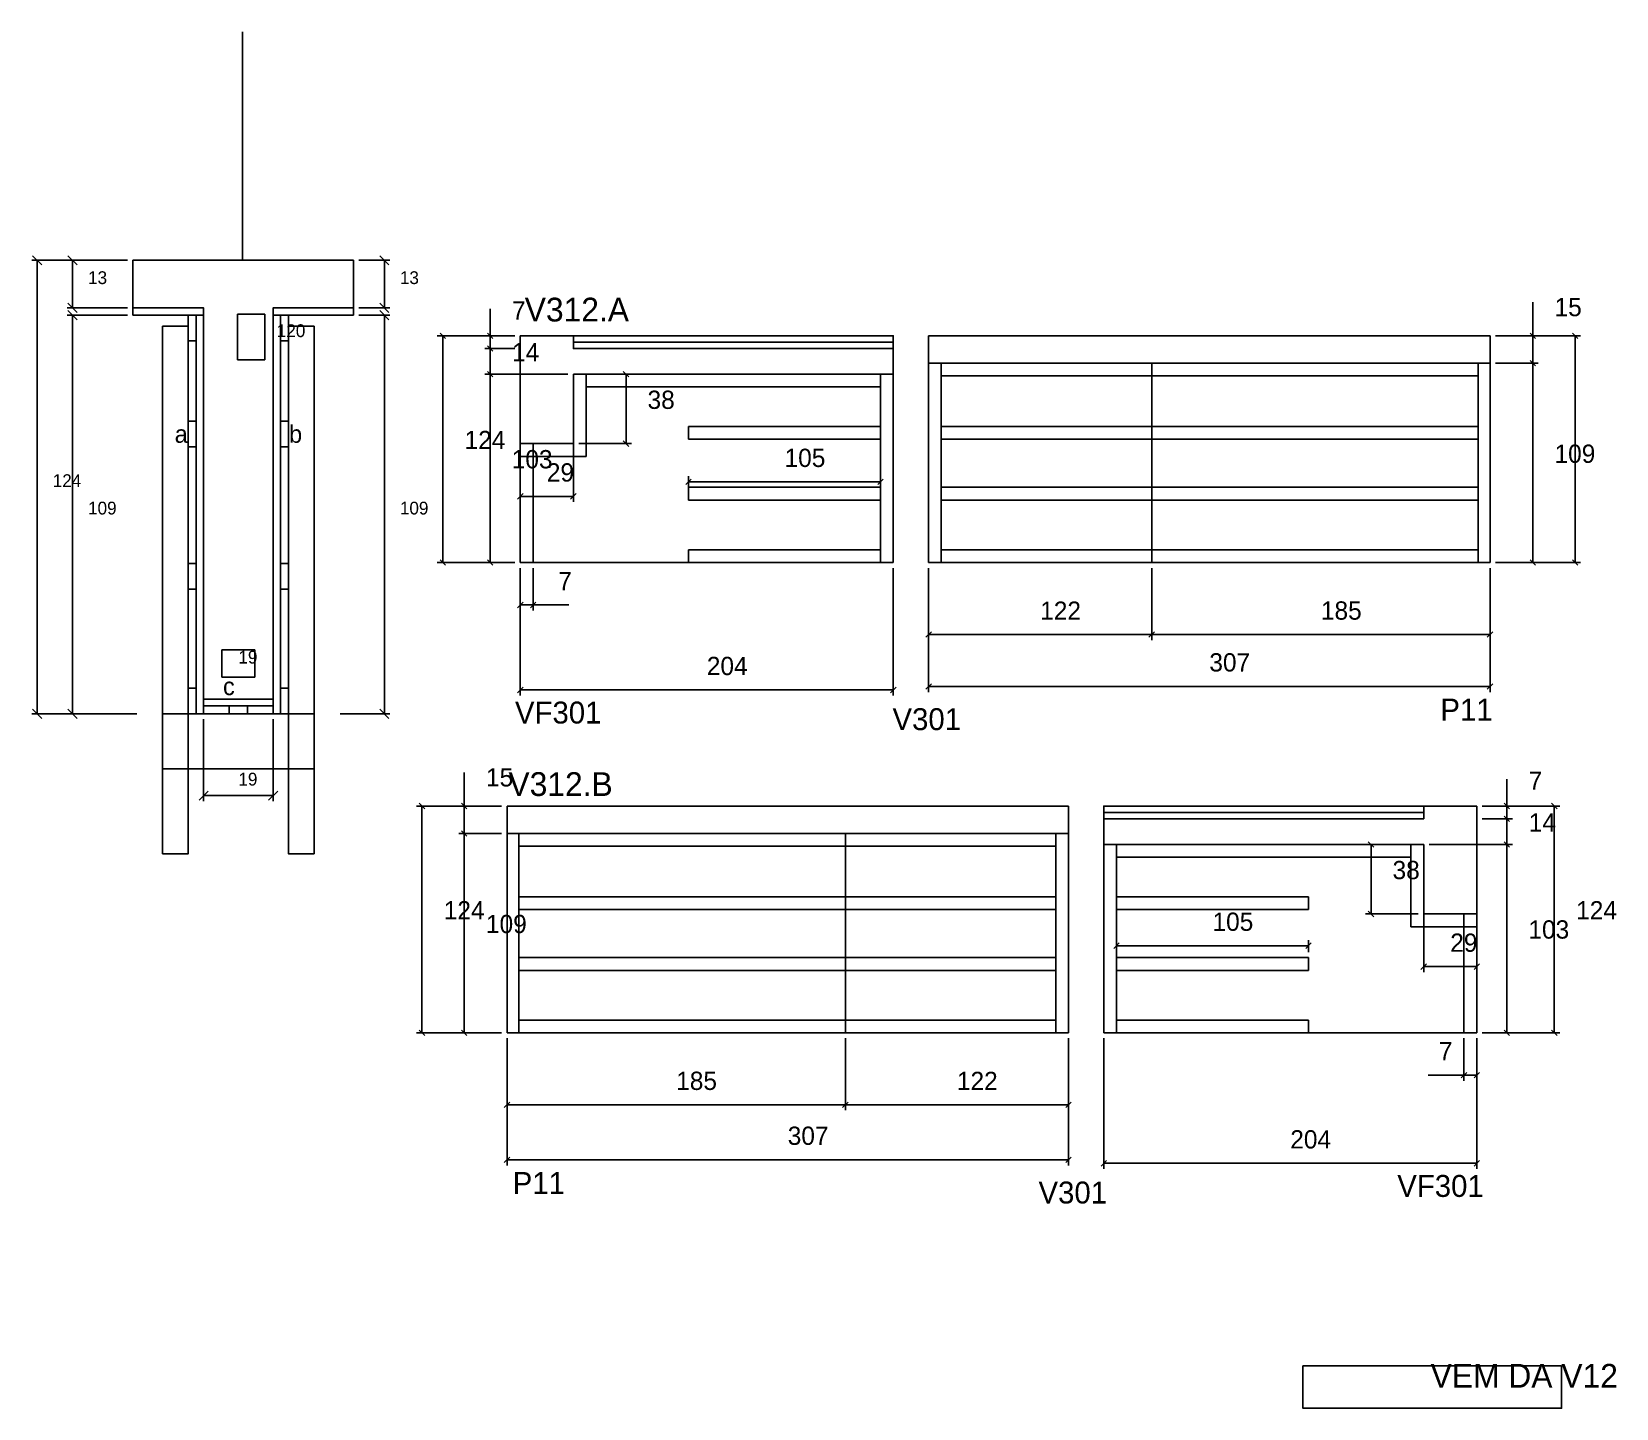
# Model space of a CAD drawing. Header units: metres. Extents: x 5656 to 6522, y 4124 to 4877.
import ezdxf

# ---------------------------------------------------------------- set-up
doc = ezdxf.new("R2010")
doc.units = ezdxf.units.M

msp = doc.modelspace()

# ---------------------------------------------------------------- linework, layer by layer
at = {"layer": 'CONCRETO', "color": 251}
msp.add_lwpolyline([(5710.88, 4726.1), (5710.88, 4752.1), (5831.46, 4752.1), (5831.46, 4726.1), (5787.52, 4726.1), (5787.52, 4512.1), (5749.52, 4512.1), (5749.52, 4726.1), (5710.88, 4726.1)], dxfattribs=at)
at = {"layer": 'COTA', "color": 4}
for p, q in [((5707.88, 4752.1), (5655.5, 4752.1)), ((5658.5, 4504.1), (5658.5, 4752.1)), ((5707.88, 4752.1), (5674.82, 4752.1)), ((5677.82, 4752.1), (5677.82, 4726.1)), ((5834.46, 4752.1), (5851.33, 4752.1)), ((5848.33, 4752.1), (5848.33, 4726.1)), ((5707.88, 4726.1), (5674.82, 4726.1)), ((5834.46, 4726.1), (5851.33, 4726.1)), ((5906.22, 4710.83), (5906.22, 4725.56)), ((6476.33, 4710.83), (6476.33, 4729.2)), ((5707.88, 4722.1), (5674.82, 4722.1)), ((5677.82, 4722.1), (5677.82, 4504.1)), ((5834.46, 4722.1), (5851.33, 4722.1)), ((5848.33, 4504.1), (5848.33, 4722.1)), ((5919.68, 4710.83), (5903.22, 4710.83)), ((5906.22, 4703.83), (5906.22, 4710.83)), ((6455.95, 4710.83), (6502.46, 4710.83)), ((6455.95, 4710.83), (6479.33, 4710.83)), ((6476.33, 4695.83), (6476.33, 4710.83)), ((6499.46, 4710.83), (6499.46, 4586.83)), ((5919.68, 4703.83), (5903.22, 4703.83)), ((5919.68, 4703.83), (5903.22, 4703.83)), ((5906.22, 4689.83), (5906.22, 4703.83)), ((5948.68, 4689.83), (5903.22, 4689.83)), ((5948.68, 4689.83), (5903.22, 4689.83)), ((5906.22, 4689.83), (5906.22, 4586.83)), ((6455.95, 4695.83), (6479.33, 4695.83)), ((6455.95, 4695.83), (6479.33, 4695.83)), ((6476.33, 4695.83), (6476.33, 4586.83)), ((5919.68, 4586.83), (5903.22, 4586.83)), ((5922.68, 4583.83), (5922.68, 4560.65)), ((5922.68, 4583.83), (5922.68, 4514.17)), ((5929.68, 4583.83), (5929.68, 4560.65)), ((6126.64, 4583.83), (6126.64, 4514.17)), ((6145.95, 4583.83), (6145.95, 4516.03)), ((6145.95, 4583.83), (6145.95, 4544.45)), ((6267.95, 4583.83), (6267.95, 4544.45)), ((6267.95, 4583.83), (6267.95, 4544.45)), ((6452.95, 4583.83), (6452.95, 4516.03)), ((6452.95, 4583.83), (6452.95, 4544.45)), ((6455.95, 4586.83), (6502.46, 4586.83)), ((6455.95, 4586.83), (6479.33, 4586.83)), ((5922.68, 4563.65), (5929.68, 4563.65)), ((5929.68, 4563.65), (5949.29, 4563.65)), ((6145.95, 4547.45), (6267.95, 4547.45)), ((6267.95, 4547.45), (6452.95, 4547.45)), ((6126.64, 4517.17), (5922.68, 4517.17)), ((6145.95, 4519.03), (6452.95, 4519.03)), ((5712.92, 4504.1), (5655.5, 4504.1)), ((5712.92, 4504.1), (5674.82, 4504.1)), ((5749.52, 4501.1), (5749.52, 4456.37)), ((5787.52, 4501.1), (5787.52, 4456.37)), ((5824.12, 4504.1), (5851.33, 4504.1)), ((5892.03, 4453.69), (5892.03, 4472.06)), ((6462.14, 4453.69), (6462.14, 4468.42)), ((5749.52, 4459.37), (5787.52, 4459.37)), ((5912.41, 4453.69), (5865.9, 4453.69)), ((5868.9, 4453.69), (5868.9, 4329.69)), ((5912.41, 4453.69), (5889.03, 4453.69)), ((5892.03, 4438.69), (5892.03, 4453.69)), ((6448.67, 4453.69), (6465.14, 4453.69)), ((6448.67, 4446.69), (6465.14, 4446.69)), ((6448.67, 4446.69), (6465.14, 4446.69)), ((6462.14, 4446.69), (6462.14, 4453.69)), ((6462.14, 4432.69), (6462.14, 4446.69)), ((5912.41, 4438.69), (5889.03, 4438.69)), ((5912.41, 4438.69), (5889.03, 4438.69)), ((5892.03, 4438.69), (5892.03, 4329.69)), ((6419.67, 4432.69), (6465.14, 4432.69)), ((6419.67, 4432.69), (6465.14, 4432.69)), ((6462.14, 4432.69), (6462.14, 4329.69)), ((5912.41, 4329.69), (5865.9, 4329.69)), ((5912.41, 4329.69), (5889.03, 4329.69)), ((5915.41, 4326.69), (5915.41, 4257.19)), ((5915.41, 4326.69), (5915.41, 4287.31)), ((6100.41, 4326.69), (6100.41, 4287.31)), ((6100.41, 4326.69), (6100.41, 4287.31)), ((6222.41, 4326.69), (6222.41, 4257.19)), ((6222.41, 4326.69), (6222.41, 4287.31)), ((6241.72, 4326.69), (6241.72, 4255.33)), ((6438.67, 4326.69), (6438.67, 4303.51)), ((6445.67, 4326.69), (6445.67, 4303.51)), ((6445.67, 4326.69), (6445.67, 4255.33)), ((6448.67, 4329.69), (6465.14, 4329.69)), ((6438.67, 4306.51), (6419.07, 4306.51)), ((6445.67, 4306.51), (6438.67, 4306.51)), ((6100.41, 4290.31), (5915.41, 4290.31)), ((6222.41, 4290.31), (6100.41, 4290.31)), ((6222.41, 4260.19), (5915.41, 4260.19)), ((6241.72, 4258.33), (6445.67, 4258.33))]:
    msp.add_line(p, q, dxfattribs=at)
at = {"layer": 'COTA'}
for p, q in [((5907.72, 4709.33), (5904.72, 4712.33)), ((5904.72, 4705.33), (5907.72, 4702.33)), ((5907.72, 4702.33), (5904.72, 4705.33)), ((6477.83, 4709.33), (6474.83, 4712.33)), ((6500.96, 4709.33), (6497.96, 4712.33)), ((6477.83, 4694.33), (6474.83, 4697.33)), ((6474.83, 4697.33), (6477.83, 4694.33)), ((5904.72, 4691.33), (5907.72, 4688.33)), ((5907.72, 4688.33), (5904.72, 4691.33)), ((5904.72, 4588.33), (5907.72, 4585.33)), ((6474.83, 4588.33), (6477.83, 4585.33)), ((6497.96, 4588.33), (6500.96, 4585.33)), ((5924.18, 4565.15), (5921.18, 4562.15)), ((5928.18, 4562.15), (5931.18, 4565.15)), ((6147.45, 4548.95), (6144.45, 4545.95)), ((6269.45, 4548.95), (6266.45, 4545.95)), ((6266.45, 4545.95), (6269.45, 4548.95)), ((6451.45, 4545.95), (6454.45, 4548.95)), ((5924.18, 4518.67), (5921.18, 4515.67)), ((6125.14, 4515.67), (6128.14, 4518.67)), ((6147.45, 4520.53), (6144.45, 4517.53)), ((6451.45, 4517.53), (6454.45, 4520.53)), ((5870.4, 4452.19), (5867.4, 4455.19)), ((5893.53, 4452.19), (5890.53, 4455.19)), ((6463.64, 4452.19), (6460.64, 4455.19)), ((6460.64, 4448.19), (6463.64, 4445.19)), ((6463.64, 4445.19), (6460.64, 4448.19)), ((5893.53, 4437.19), (5890.53, 4440.19)), ((5890.53, 4440.19), (5893.53, 4437.19)), ((6460.64, 4434.19), (6463.64, 4431.19)), ((6463.64, 4431.19), (6460.64, 4434.19)), ((5867.4, 4331.19), (5870.4, 4328.19)), ((5890.53, 4331.19), (5893.53, 4328.19)), ((6460.64, 4331.19), (6463.64, 4328.19)), ((6440.17, 4308.01), (6437.17, 4305.01)), ((6444.17, 4305.01), (6447.17, 4308.01)), ((5916.91, 4291.81), (5913.91, 4288.81)), ((6098.91, 4288.81), (6101.91, 4291.81)), ((6101.91, 4291.81), (6098.91, 4288.81)), ((6220.91, 4288.81), (6223.91, 4291.81)), ((5916.91, 4261.69), (5913.91, 4258.69)), ((6220.91, 4258.69), (6223.91, 4261.69)), ((6243.22, 4259.83), (6240.22, 4256.83)), ((6444.17, 4256.83), (6447.17, 4259.83))]:
    msp.add_line(p, q, dxfattribs=at)
at = {"layer": 'COTA', "color": 241}
for p, q in [((5951.68, 4710.83), (5922.68, 4710.83)), ((5922.68, 4710.83), (5922.68, 4651.83)), ((6452.95, 4710.83), (6145.95, 4710.83)), ((6145.95, 4695.83), (6145.95, 4710.83)), ((6452.95, 4710.83), (6452.95, 4695.83)), ((6126.64, 4689.83), (6126.64, 4703.83)), ((5915.41, 4453.69), (6222.41, 4453.69)), ((5915.41, 4453.69), (5915.41, 4438.69)), ((6222.41, 4438.69), (6222.41, 4453.69)), ((6241.72, 4432.69), (6241.72, 4446.69)), ((6416.67, 4453.69), (6445.67, 4453.69)), ((6445.67, 4453.69), (6445.67, 4394.69))]:
    msp.add_line(p, q, dxfattribs=at)
at = {"layer": 'COTA'}
for points in [[(5661, 4749.6), (5656, 4754.6)], [(5680.32, 4749.6), (5675.32, 4754.6)], [(5850.83, 4749.6), (5845.83, 4754.6)], [(5675.32, 4728.6), (5680.32, 4723.6)], [(5680.32, 4719.6), (5675.32, 4724.6)], [(5845.83, 4728.6), (5850.83, 4723.6)], [(5850.83, 4719.6), (5845.83, 4724.6)], [(5656, 4506.6), (5661, 4501.6)], [(5675.32, 4506.6), (5680.32, 4501.6)], [(5845.83, 4506.6), (5850.83, 4501.6)], [(5752.02, 4461.87), (5747.02, 4456.87)], [(5785.02, 4456.87), (5790.02, 4461.87)]]:
    msp.add_lwpolyline(points, dxfattribs=at)
at = {"layer": 'Cota Seção (2x)', "color": 180}
for p, q in [((5768.02, 4722.6), (5768.02, 4697.6)), ((5783.02, 4722.6), (5768.02, 4722.6)), ((5783.02, 4697.6), (5783.02, 4722.6)), ((5768.02, 4697.6), (5783.02, 4697.6)), ((5759.52, 4539.1), (5759.52, 4524.1)), ((5777.52, 4539.1), (5759.52, 4539.1)), ((5777.52, 4524.1), (5777.52, 4539.1)), ((5759.52, 4524.1), (5777.52, 4524.1))]:
    msp.add_line(p, q, dxfattribs=at)
at = {"layer": 'Madeira', "color": 126}
for points in [[(5741.12, 4708.1), (5745.52, 4708.1), (5745.52, 4722.1), (5741.12, 4722.1), (5741.12, 4708.1)], [(5795.92, 4708.1), (5791.52, 4708.1), (5791.52, 4722.1), (5795.92, 4722.1), (5795.92, 4708.1)], [(5741.12, 4650.06), (5745.52, 4650.06), (5745.52, 4664.06), (5741.12, 4664.06), (5741.12, 4650.06)], [(5795.92, 4650.06), (5791.52, 4650.06), (5791.52, 4664.06), (5795.92, 4664.06), (5795.92, 4650.06)], [(5741.12, 4572.34), (5745.52, 4572.34), (5745.52, 4586.34), (5741.12, 4586.34), (5741.12, 4572.34)], [(5795.92, 4572.34), (5791.52, 4572.34), (5791.52, 4586.34), (5795.92, 4586.34), (5795.92, 4572.34)], [(5741.12, 4504.1), (5745.52, 4504.1), (5745.52, 4518.1), (5741.12, 4518.1), (5741.12, 4504.1)], [(5795.92, 4504.1), (5791.52, 4504.1), (5791.52, 4518.1), (5795.92, 4518.1), (5795.92, 4504.1)], [(5749.52, 4504.1), (5749.52, 4508.5), (5763.52, 4508.5), (5763.52, 4504.1), (5749.52, 4504.1)], [(5787.52, 4504.1), (5787.52, 4508.5), (5773.52, 4508.5), (5773.52, 4504.1), (5787.52, 4504.1)]]:
    msp.add_lwpolyline(points, dxfattribs=at)
at = {"layer": 'Painéis', "color": 4}
for p, q in [((5919.68, 4710.83), (5877.27, 4710.83)), ((5880.27, 4586.83), (5880.27, 4710.83)), ((5954.68, 4689.83), (5983.49, 4689.83)), ((5980.49, 4689.83), (5980.49, 4651.83)), ((5922.68, 4648.83), (5922.68, 4620.02)), ((5951.68, 4648.83), (5951.68, 4620.02)), ((5954.68, 4651.83), (5983.49, 4651.83)), ((6014.68, 4627.47), (6014.68, 4633.97)), ((6119.68, 4630.97), (6014.68, 4630.97)), ((6119.68, 4627.47), (6119.68, 4633.97)), ((5922.68, 4623.02), (5951.68, 4623.02)), ((5919.68, 4586.83), (5877.27, 4586.83)), ((6448.67, 4453.69), (6491.09, 4453.69)), ((6488.09, 4329.69), (6488.09, 4453.69)), ((6413.67, 4432.69), (6384.87, 4432.69)), ((6387.87, 4432.69), (6387.87, 4394.69)), ((6413.67, 4394.69), (6384.87, 4394.69)), ((6416.67, 4391.69), (6416.67, 4362.88)), ((6445.67, 4391.69), (6445.67, 4362.88)), ((6248.67, 4373.83), (6248.67, 4380.33)), ((6353.67, 4377.33), (6248.67, 4377.33)), ((6353.67, 4373.83), (6353.67, 4380.33)), ((6445.67, 4365.88), (6416.67, 4365.88)), ((6448.67, 4329.69), (6491.09, 4329.69))]:
    msp.add_line(p, q, dxfattribs=at)
at = {"layer": 'Painéis'}
for p, q in [((5881.77, 4709.33), (5878.77, 4712.33)), ((5981.99, 4688.33), (5978.99, 4691.33)), ((5978.99, 4653.33), (5981.99, 4650.33)), ((6016.18, 4632.47), (6013.18, 4629.47)), ((6118.18, 4629.47), (6121.18, 4632.47)), ((5924.18, 4624.52), (5921.18, 4621.52)), ((5950.18, 4621.52), (5953.18, 4624.52)), ((5878.77, 4588.33), (5881.77, 4585.33)), ((6489.59, 4452.19), (6486.59, 4455.19)), ((6389.37, 4431.19), (6386.37, 4434.19)), ((6386.37, 4396.19), (6389.37, 4393.19)), ((6250.17, 4378.83), (6247.17, 4375.83)), ((6352.17, 4375.83), (6355.17, 4378.83)), ((6418.17, 4367.38), (6415.17, 4364.38)), ((6444.17, 4364.38), (6447.17, 4367.38)), ((6486.59, 4331.19), (6489.59, 4328.19))]:
    msp.add_line(p, q, dxfattribs=at)
at = {"layer": 'Painéis', "color": 200}
for p, q in [((5951.68, 4651.83), (5951.68, 4689.83)), ((6126.64, 4689.83), (5951.68, 4689.83)), ((6126.64, 4586.83), (6126.64, 4689.83)), ((6145.95, 4586.83), (6145.95, 4695.83)), ((6145.95, 4695.83), (6452.95, 4695.83)), ((6267.95, 4586.83), (6267.95, 4695.83)), ((6452.95, 4586.83), (6452.95, 4695.83)), ((5922.68, 4651.83), (5951.68, 4651.83)), ((5922.68, 4586.83), (5922.68, 4651.83)), ((6126.64, 4586.83), (5922.68, 4586.83)), ((6145.95, 4586.83), (6452.95, 4586.83)), ((5915.41, 4329.69), (5915.41, 4438.69)), ((6222.41, 4438.69), (5915.41, 4438.69)), ((6100.41, 4329.69), (6100.41, 4438.69)), ((6222.41, 4329.69), (6222.41, 4438.69)), ((6241.72, 4329.69), (6241.72, 4432.69)), ((6241.72, 4432.69), (6416.67, 4432.69)), ((6416.67, 4394.69), (6416.67, 4432.69)), ((6445.67, 4394.69), (6416.67, 4394.69)), ((6445.67, 4329.69), (6445.67, 4394.69)), ((6222.41, 4329.69), (5915.41, 4329.69)), ((6241.72, 4329.69), (6445.67, 4329.69))]:
    msp.add_line(p, q, dxfattribs=at)
for points in [[(5749.52, 4722.1), (5749.52, 4726.1), (5710.88, 4726.1), (5710.88, 4722.1), (5749.52, 4722.1)], [(5831.46, 4722.1), (5831.46, 4726.1), (5787.52, 4726.1), (5787.52, 4722.1), (5831.46, 4722.1)], [(5745.52, 4722.1), (5749.52, 4722.1), (5749.52, 4504.1), (5745.52, 4504.1), (5745.52, 4722.1)], [(5791.52, 4722.1), (5787.52, 4722.1), (5787.52, 4504.1), (5791.52, 4504.1), (5791.52, 4722.1)], [(6126.64, 4703.83), (5951.68, 4703.83), (5951.68, 4710.83), (6126.64, 4710.83), (6126.64, 4703.83)], [(5787.52, 4508.5), (5787.52, 4512.1), (5749.52, 4512.1), (5749.52, 4508.5), (5787.52, 4508.5)], [(6241.72, 4446.69), (6416.67, 4446.69), (6416.67, 4453.69), (6241.72, 4453.69), (6241.72, 4446.69)]]:
    msp.add_lwpolyline(points, dxfattribs=at)
at = {"layer": 'SARR_2.2x7', "color": 40}
for p, q in [((6126.64, 4707.33), (5951.68, 4707.33)), ((5958.68, 4644.83), (5958.68, 4689.83)), ((6119.68, 4586.83), (6119.68, 4689.83)), ((6152.9, 4586.83), (6152.9, 4695.83)), ((6152.9, 4688.83), (6267.95, 4688.83)), ((6267.95, 4688.83), (6446.49, 4688.83)), ((6446.49, 4586.83), (6446.49, 4695.83)), ((6119.68, 4682.83), (5958.68, 4682.83)), ((6014.68, 4654.26), (6014.68, 4661.26)), ((6014.68, 4661.26), (6119.68, 4661.26)), ((6014.68, 4654.26), (6119.68, 4654.26)), ((6152.9, 4661.26), (6267.95, 4661.26)), ((6152.9, 4654.26), (6267.95, 4654.26)), ((6267.95, 4661.26), (6446.49, 4661.26)), ((6267.95, 4654.26), (6446.49, 4654.26)), ((5922.68, 4644.83), (5951.68, 4644.83)), ((5929.68, 4586.83), (5929.68, 4651.83)), ((5951.68, 4651.83), (5951.68, 4644.83)), ((5951.68, 4644.83), (5958.68, 4644.83)), ((6014.68, 4620.97), (6014.68, 4627.97)), ((6014.68, 4627.97), (6119.68, 4627.97)), ((6152.9, 4627.97), (6267.95, 4627.97)), ((6267.95, 4627.97), (6446.49, 4627.97)), ((6014.68, 4620.97), (6119.68, 4620.97)), ((6152.9, 4620.97), (6267.95, 4620.97)), ((6267.95, 4620.97), (6446.49, 4620.97)), ((6014.68, 4586.83), (6014.68, 4593.83)), ((6119.68, 4593.83), (6014.68, 4593.83)), ((6152.9, 4593.83), (6267.95, 4593.83)), ((6267.95, 4593.83), (6446.49, 4593.83)), ((6241.72, 4450.19), (6416.67, 4450.19)), ((5921.86, 4329.69), (5921.86, 4438.69)), ((6215.45, 4329.69), (6215.45, 4438.69)), ((6100.41, 4431.69), (5921.86, 4431.69)), ((6215.45, 4431.69), (6100.41, 4431.69)), ((6248.67, 4329.69), (6248.67, 4432.69)), ((6409.67, 4387.69), (6409.67, 4432.69)), ((6248.67, 4425.69), (6409.67, 4425.69)), ((6100.41, 4404.12), (5921.86, 4404.12)), ((6215.45, 4404.12), (6100.41, 4404.12)), ((6353.67, 4404.12), (6248.67, 4404.12)), ((6353.67, 4397.12), (6353.67, 4404.12)), ((6100.41, 4397.12), (5921.86, 4397.12)), ((6215.45, 4397.12), (6100.41, 4397.12)), ((6353.67, 4397.12), (6248.67, 4397.12)), ((6416.67, 4394.69), (6416.67, 4387.69)), ((6438.67, 4329.69), (6438.67, 4394.69)), ((6416.67, 4387.69), (6409.67, 4387.69)), ((6445.67, 4387.69), (6416.67, 4387.69)), ((6100.41, 4370.83), (5921.86, 4370.83)), ((6215.45, 4370.83), (6100.41, 4370.83)), ((6353.67, 4370.83), (6248.67, 4370.83)), ((6353.67, 4363.83), (6353.67, 4370.83)), ((6100.41, 4363.83), (5921.86, 4363.83)), ((6215.45, 4363.83), (6100.41, 4363.83)), ((6353.67, 4363.83), (6248.67, 4363.83)), ((6100.41, 4336.69), (5921.86, 4336.69)), ((6215.45, 4336.69), (6100.41, 4336.69)), ((6248.67, 4336.69), (6353.67, 4336.69)), ((6353.67, 4329.69), (6353.67, 4336.69))]:
    msp.add_line(p, q, dxfattribs=at)
at = {"layer": 'SARR_3.5x7', "color": 81}
for points in [[(5727.12, 4716.1), (5741.12, 4716.1), (5741.12, 4427.62), (5727.12, 4427.62), (5727.12, 4716.1)], [(5809.92, 4716.1), (5795.92, 4716.1), (5795.92, 4427.62), (5809.92, 4427.62), (5809.92, 4716.1)], [(5727.12, 4504.1), (5809.92, 4504.1), (5809.92, 4474.04), (5727.12, 4474.04), (5727.12, 4504.1)]]:
    msp.add_lwpolyline(points, dxfattribs=at)
at = {"layer": 'Texto Seção', "color": 252}
msp.add_line((5770.72, 4752.1), (5770.72, 4877.1), dxfattribs=at)
at = {"layer": 'Texto Seção', "color": 7}
msp.add_lwpolyline([(6350.58, 4147.57), (6492.03, 4147.57), (6492.03, 4124.37), (6350.58, 4124.37), (6350.58, 4147.57)], dxfattribs=at)

# ---------------------------------------------------------------- texts
at = {"layer": '5', "color": 5}
for s, p in [('VF301', (5919.76, 4498.8)), ('V301', (6126.19, 4495.19)), ('P11', (6425.79, 4500.41)), ('P11', (5918.53, 4241.57)), ('V301', (6206.03, 4236.35)), ('VF301', (6402.21, 4239.96))]:
    msp.add_text(s, height=12, dxfattribs=at).set_placement(p)
at = {"layer": 'COTA', "color": 1}
for s, p in [('13', (5686.32, 4739.1)), ('13', (5856.83, 4739.1)), ('124', (5667, 4628.1)), ('109', (5686.32, 4613.1)), ('109', (5856.83, 4613.1)), ('19', (5768.52, 4464.87))]:
    msp.add_text(s, height=7, dxfattribs=at).set_placement(p)
at = {"layer": 'COTA', "color": 240}
for s, p in [('15', (6488.22, 4721.52)), ('7', (5918.15, 4719.7)), ('14', (5918.15, 4696.83)), ('103', (5918, 4638.33)), ('109', (6488.2, 4641.33)), ('7', (5943.43, 4571.72)), ('122', (6206.95, 4555.51)), ('185', (6360.45, 4555.59)), ('204', (6024.66, 4525.27)), ('307', (6299.45, 4527.25)), ('15', (5903.92, 4464.38)), ('7', (6474.07, 4462.56)), ('14', (6474.07, 4439.69)), ('124', (5880.83, 4391.69)), ('109', (5903.9, 4384.19)), ('103', (6473.92, 4381.19)), ('7', (6424.93, 4314.58)), ('185', (6007.91, 4298.44)), ('122', (6161.41, 4298.37)), ('307', (6068.91, 4268.41)), ('204', (6343.7, 4266.43))]:
    msp.add_text(s, height=10, dxfattribs=at).set_placement(p)
at = {"layer": 'Cota Seção (2x)', "color": 1}
for s, p in [('120', (5789.52, 4710.1)), ('19', (5768.52, 4531.6))]:
    msp.add_text(s, height=7, dxfattribs=at).set_placement(p)
at = {"layer": 'detalhes', "color": 4}
for s, p in [('b', (5796.23, 4652.29)), ('a', (5733.69, 4652.3)), ('c', (5760.12, 4514.33))]:
    msp.add_text(s, height=9.6, dxfattribs=at).set_placement(p)
at = {"layer": 'Painéis', "color": 240}
for s, p in [('38', (5992.25, 4670.83)), ('124', (5892.2, 4648.83)), ('105', (6067.18, 4639.08)), ('29', (5937.18, 4631.11)), ('38', (6399.63, 4413.69)), ('124', (6500.02, 4391.69)), ('105', (6301.17, 4385.44)), ('29', (6431.17, 4373.97))]:
    msp.add_text(s, height=10, dxfattribs=at).set_placement(p)
at = {"layer": 'Texto Seção', "color": 7}
for s, p in [('V312.A', (5925.1, 4718.63)), ('V312.B', (5916.2, 4459.18)), ('VEM DA V12', (6420.44, 4135.62))]:
    msp.add_text(s, height=13, dxfattribs=at).set_placement(p)

doc.saveas('drawing.dxf')
